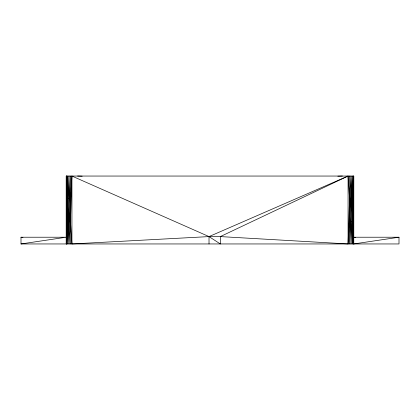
<?xml version="1.0" encoding="UTF-8"?>
<svg xmlns="http://www.w3.org/2000/svg" width="420" height="420" viewBox="0 0 420 420"><rect width="100%" height="100%" fill="white"/><g stroke="black" fill="none" stroke-linecap="round" stroke-linejoin="round"><path stroke-width="0.63" d="M66.271 243.952L66.271 176.048L66.271 243.952L66.271 176.048L353.729 176.048L353.729 243.952L399 237.221L399 243.952L21 243.952L21 237.221L66.271 237.221L21 243.952M353.729 243.952L353.729 176.048L353.703 237.389M66.575 203.212L67.027 176.048L67.027 243.952L70.466 176.048L70.466 243.952M66.575 225.845L67.027 198.681L67.924 176.048L67.924 243.952L71.93 176.048L209.018 236.591L220.337 243.952L220.337 236.591L348.07 176.048L349.534 198.681L348.07 243.952L220.337 236.591L209.018 236.591L71.93 243.952L70.466 221.319L71.93 176.048L71.93 243.952M353.425 194.156L352.973 221.319L352.076 243.952L352.076 176.048L348.07 243.952L348.07 176.048L209.018 236.591L209.018 243.952M353.425 216.788L352.973 243.952L352.973 176.048L349.534 243.952L349.534 176.048M337.827 176.195L342.416 176.048M66.46 198.681L70.466 198.681M353.54 198.681L349.534 198.681L350.899 176.048L350.899 243.952L352.973 198.681L353.54 176.048L353.54 243.952M66.46 221.319L70.466 221.319L69.101 243.952L69.101 176.048L67.027 221.319L66.46 243.952L66.46 176.048L66.575 180.574M349.534 221.319L353.54 221.319M399 237.221L353.729 237.221L355.672 237.505M77.585 176.048L82.173 176.195M21 237.221L22.943 237.505"/></g></svg>
